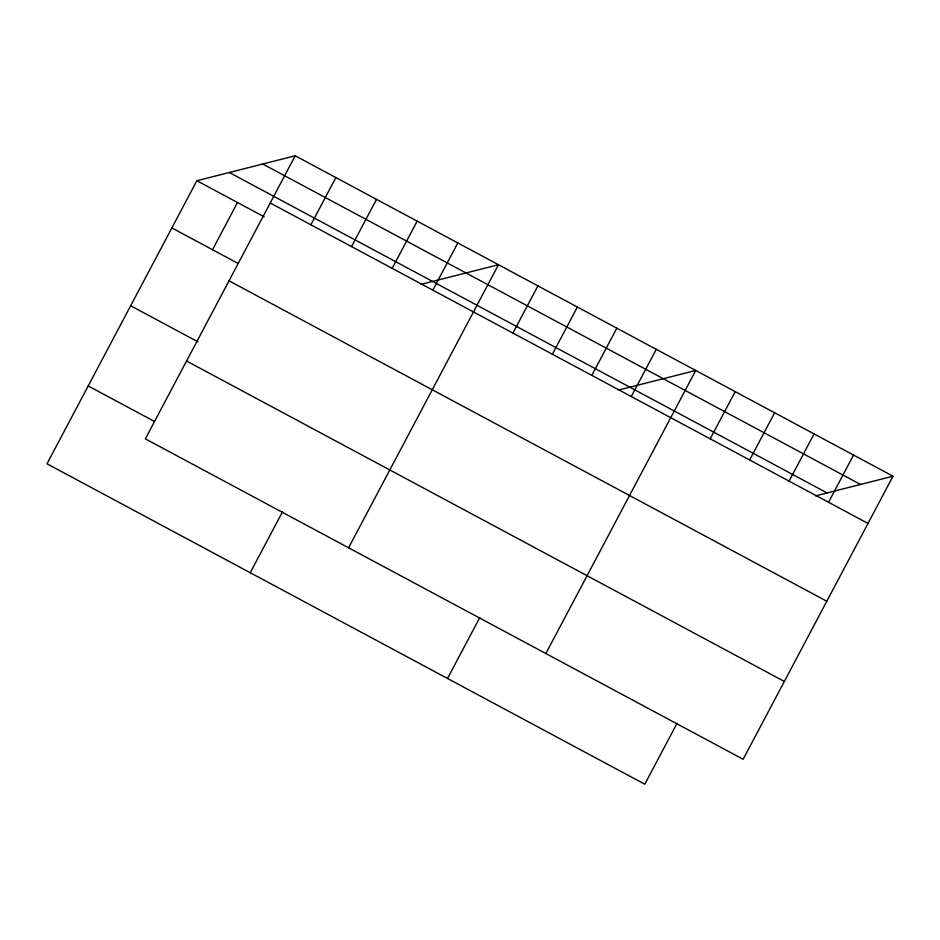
<?xml version="1.0" encoding="UTF-8"?>
<svg xmlns="http://www.w3.org/2000/svg" width="940" height="940" viewBox="0 0 940 940"><rect width="100%" height="100%" fill="white"/><g stroke="black" fill="none" stroke-linecap="round" stroke-linejoin="round"><path stroke-width="1.41" d="M295.219 155.782L145.347 438.839L743.129 759.273L893 476.216L295.219 155.782L196.871 180.727L47 463.784L644.781 784.218L677.059 723.248M212.522 249.723L237.514 202.523M310.87 224.778L335.862 177.578M351.525 246.562L376.517 199.362M392.168 268.358L417.16 221.159M250.251 572.73L282.529 511.76M432.823 290.143L457.815 242.943M348.599 547.785L498.459 264.728L420.979 284.385M512.923 333.089L537.915 285.877M552.379 354.239L577.371 307.028M591.836 375.377L616.828 328.178M447.511 678.468L479.799 617.51M631.28 396.527L656.273 349.328M545.87 653.523L695.729 370.478L618.25 390.123M710.193 438.827L735.186 391.628M749.65 459.977L774.642 412.778M789.095 481.127L814.087 433.928M828.551 502.277L853.543 455.066M815.52 495.873L893 476.216M262.765 164.018L860.547 484.453M229.325 172.502L827.106 492.936M270.226 202.993L868.008 523.427M196.871 180.727L264.199 216.823M171.879 227.938L237.926 263.341M229.019 280.813L826.8 601.248M130.672 305.759L197.988 341.855M186.555 361.007L784.336 681.441M88.207 385.952L154.266 421.355"/></g></svg>
